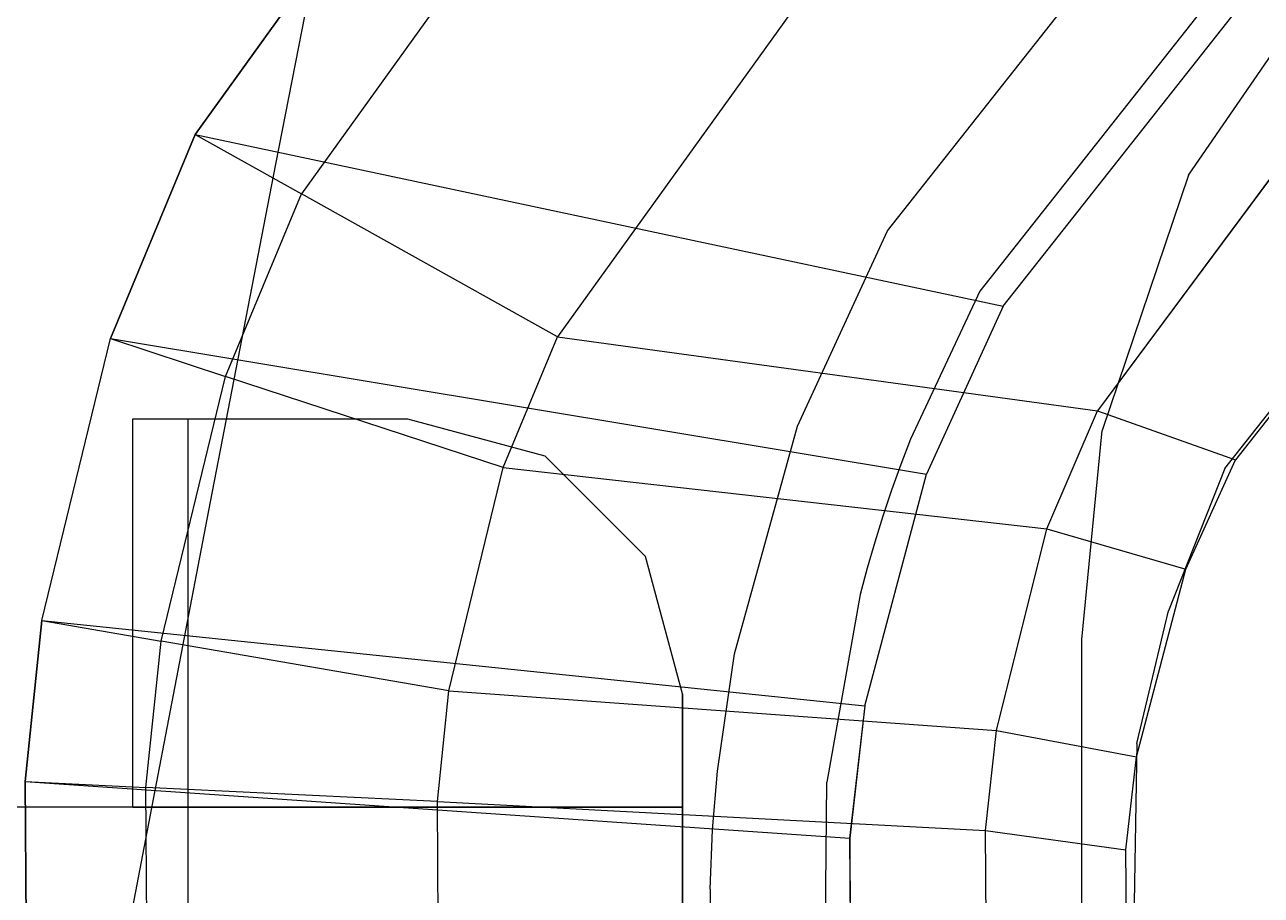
# Model space of a CAD drawing. Extents: x 11992 to 29481, y -6727 to 6811.
# Drawn here: x 19470.69 to 19515.69, y -3061.74 to -3030.07 of the extents above; entities that cross this region are included whole.
import ezdxf

# ---------------------------------------------------------------- set-up
doc = ezdxf.new("R2010")
doc.units = 0
doc.header["$MEASUREMENT"] = 0
doc.layers.get('0').update_dxf_attribs({"color": 8, "linetype": 'CONTINUOUS'})
doc.layers.add('zoylight 5回路', color=4, linetype='CONTINUOUS')

msp = doc.modelspace()

# ---------------------------------------------------------------- linework, layer by layer
for p, q in [((19476.897, -3034.062, -621.437), (19554.376, -2926.455, -621.437)), ((19554.376, -2926.455, -636.437), (19476.897, -3034.062, -636.437)), ((19476.897, -3034.062, -1059.436), (19554.376, -2926.455, -1059.436)), ((19554.376, -2926.455, -1074.436), (19476.897, -3034.062, -1074.436)), ((19476.897, -3034.062, -1497.436), (19554.376, -2926.455, -1497.436)), ((19554.376, -2926.455, -1512.436), (19476.897, -3034.062, -1512.436)), ((19476.897, -3034.062, -1935.436), (19554.376, -2926.455, -1935.436)), ((19554.376, -2926.455, -1950.436), (19476.897, -3034.062, -1950.436)), ((19557.686, -2929.377, -647.043), (19480.758, -3036.218, -647.043)), ((19557.686, -2929.377, -1085.043), (19480.758, -3036.218, -1085.043)), ((19557.686, -2929.377, -1523.042), (19480.758, -3036.218, -1523.042)), ((19557.686, -2929.377, -1961.042), (19480.758, -3036.218, -1961.042)), ((19565.677, -2936.431, -1089.436), (19490.08, -3041.423, -1089.436)), ((19565.677, -2936.431, -1527.436), (19490.08, -3041.423, -1527.436)), ((19565.677, -2936.431, -1965.436), (19490.08, -3041.423, -1965.436)), ((19565.677, -2936.431, -651.437), (19490.081, -3041.423, -651.436)), ((19502.085, -3037.572, -502.43), (19572.596, -2948.299, -502.431)), ((19502.085, -3037.572, -506.43), (19572.596, -2948.299, -506.43)), ((19502.085, -3037.572, -940.43), (19572.596, -2948.299, -940.43)), ((19502.085, -3037.572, -944.43), (19572.596, -2948.299, -944.43)), ((19502.085, -3037.572, -1378.43), (19572.596, -2948.299, -1378.43)), ((19502.085, -3037.572, -1382.43), (19572.596, -2948.299, -1382.43)), ((19580.101, -2949.33, -1089.436), (19509.726, -3044.12, -1089.436)), ((19580.101, -2949.33, -1527.436), (19509.726, -3044.12, -1527.436)), ((19580.101, -2949.33, -1965.436), (19509.726, -3044.12, -1965.436)), ((19580.101, -2949.33, -651.437), (19509.727, -3044.12, -651.437)), ((19575.412, -2951.141, -502.431), (19505.448, -3039.764, -502.431)), ((19575.412, -2951.141, -506.43), (19505.448, -3039.764, -506.43)), ((19575.412, -2951.141, -940.43), (19505.448, -3039.764, -940.43)), ((19575.412, -2951.141, -944.43), (19505.448, -3039.764, -944.43)), ((19575.412, -2951.141, -1378.43), (19505.448, -3039.764, -1378.43)), ((19575.412, -2951.141, -1382.43), (19505.448, -3039.764, -1382.43)), ((19506.289, -3040.312, -621.437), (19576.116, -2951.851, -621.437)), ((19506.289, -3040.312, -1059.436), (19576.116, -2951.851, -1059.436)), ((19506.289, -3040.312, -1497.436), (19576.116, -2951.851, -1497.436)), ((19506.289, -3040.312, -1935.436), (19576.116, -2951.851, -1935.436)), ((19506.29, -3040.312, -621.437), (19576.116, -2951.852, -621.437)), ((19506.29, -3040.312, -1059.436), (19576.116, -2951.852, -1059.436)), ((19506.29, -3040.312, -1497.436), (19576.116, -2951.852, -1497.436)), ((19506.29, -3040.312, -1935.436), (19576.116, -2951.852, -1935.436)), ((19513.036, -3035.545, -1527.942), (19567.881, -2955.786, -1527.942)), ((19513.036, -3035.545, -1934.941), (19567.881, -2955.786, -1934.941)), ((19583.789, -2957.822, -634.437), (19514.75, -3045.897, -634.437)), ((19583.789, -2957.822, -1072.436), (19514.75, -3045.897, -1072.436)), ((19583.789, -2957.822, -1510.436), (19514.75, -3045.897, -1510.436)), ((19583.789, -2957.822, -1948.436), (19514.75, -3045.897, -1948.436)), ((19514.362, -3046.214, -634.437), (19583.155, -2958.954, -634.437)), ((19514.362, -3046.214, -1072.436), (19583.155, -2958.954, -1072.436)), ((19514.362, -3046.214, -1510.436), (19583.155, -2958.954, -1510.436)), ((19514.362, -3046.214, -1948.436), (19583.155, -2958.954, -1948.436)), ((19476.897, -3034.062, -1059.436), (19473.805, -3041.49, -1059.436)), ((19473.805, -3041.49, -1074.436), (19476.897, -3034.062, -1074.436)), ((19476.897, -3034.062, -1497.436), (19473.805, -3041.49, -1497.436)), ((19473.805, -3041.49, -1512.436), (19476.897, -3034.062, -1512.436)), ((19476.897, -3034.062, -1935.436), (19473.805, -3041.49, -1935.436)), ((19473.805, -3041.49, -1950.436), (19476.897, -3034.062, -1950.436)), ((19476.897, -3034.062, -621.437), (19473.806, -3041.49, -621.437)), ((19473.806, -3041.49, -636.437), (19476.897, -3034.062, -636.437)), ((19476.897, -3034.062, -621.437), (19506.29, -3040.312, -621.437)), ((19476.897, -3034.062, -636.437), (19480.758, -3036.218, -647.043)), ((19476.897, -3034.062, -621.437), (19476.897, -3034.062, -636.437)), ((19476.897, -3034.062, -1059.436), (19506.29, -3040.312, -1059.436)), ((19476.897, -3034.062, -1074.436), (19480.758, -3036.218, -1085.043)), ((19476.897, -3034.062, -1059.436), (19476.897, -3034.062, -1074.436)), ((19476.897, -3034.062, -1497.436), (19506.29, -3040.312, -1497.436)), ((19476.897, -3034.062, -1512.436), (19480.758, -3036.218, -1523.042)), ((19476.897, -3034.062, -1497.436), (19476.897, -3034.062, -1512.436)), ((19476.897, -3034.062, -1935.436), (19506.29, -3040.312, -1935.436)), ((19476.897, -3034.062, -1950.436), (19480.758, -3036.218, -1961.042)), ((19476.897, -3034.062, -1935.436), (19476.897, -3034.062, -1950.436)), ((19513.036, -3035.545, -1527.942), (19509.894, -3044.835, -1527.942)), ((19513.036, -3035.545, -1934.941), (19509.894, -3044.835, -1934.941)), ((19513.036, -3035.545, -1527.942), (19513.036, -3035.545, -1934.941)), ((19477.993, -3042.861, -647.043), (19480.758, -3036.218, -647.043)), ((19477.993, -3042.861, -1085.043), (19480.758, -3036.218, -1085.043)), ((19477.993, -3042.861, -1523.043), (19480.758, -3036.218, -1523.042)), ((19477.993, -3042.861, -1961.042), (19480.758, -3036.218, -1961.042)), ((19490.081, -3041.423, -651.436), (19480.758, -3036.218, -647.043)), ((19490.08, -3041.423, -1089.436), (19480.758, -3036.218, -1085.043)), ((19490.08, -3041.423, -1527.436), (19480.758, -3036.218, -1523.042)), ((19490.08, -3041.423, -1965.436), (19480.758, -3036.218, -1961.042)), ((19498.815, -3044.679, -502.431), (19502.085, -3037.572, -502.43)), ((19498.815, -3044.679, -506.43), (19502.085, -3037.572, -506.43)), ((19498.815, -3044.679, -940.43), (19502.085, -3037.572, -940.43)), ((19498.815, -3044.679, -944.43), (19502.085, -3037.572, -944.43)), ((19498.815, -3044.679, -1378.43), (19502.085, -3037.572, -1378.43)), ((19498.815, -3044.679, -1382.43), (19502.085, -3037.572, -1382.43)), ((19502.085, -3037.572, -502.43), (19502.085, -3037.572, -506.43)), ((19502.085, -3037.572, -940.43), (19502.085, -3037.572, -944.43)), ((19502.085, -3037.572, -1378.43), (19502.085, -3037.572, -1382.43)), ((19505.448, -3039.764, -502.431), (19502.92, -3045.144, -502.431)), ((19505.448, -3039.764, -506.43), (19502.92, -3045.144, -506.43)), ((19505.448, -3039.764, -940.43), (19502.92, -3045.144, -940.43)), ((19505.448, -3039.764, -944.43), (19502.92, -3045.144, -944.43)), ((19505.448, -3039.764, -1378.43), (19502.92, -3045.144, -1378.43)), ((19505.448, -3039.764, -1382.43), (19502.92, -3045.144, -1382.43)), ((19505.448, -3039.764, -502.431), (19505.448, -3039.764, -506.43)), ((19505.448, -3039.764, -940.43), (19505.448, -3039.764, -944.43)), ((19505.448, -3039.764, -1378.43), (19505.448, -3039.764, -1382.43)), ((19506.289, -3040.312, -621.437), (19503.503, -3046.418, -621.437)), ((19506.29, -3040.312, -621.437), (19503.503, -3046.418, -621.437)), ((19506.289, -3040.312, -1059.436), (19503.503, -3046.418, -1059.436)), ((19506.29, -3040.312, -1059.436), (19503.503, -3046.418, -1059.436)), ((19506.289, -3040.312, -1497.436), (19503.503, -3046.418, -1497.436)), ((19506.29, -3040.312, -1497.436), (19503.503, -3046.418, -1497.436)), ((19506.289, -3040.312, -1935.436), (19503.503, -3046.418, -1935.436)), ((19506.29, -3040.312, -1935.436), (19503.503, -3046.418, -1935.436)), ((19471.313, -3051.74, -621.437), (19473.806, -3041.49, -621.437)), ((19471.313, -3051.74, -636.437), (19473.806, -3041.49, -636.437)), ((19471.313, -3051.74, -1059.436), (19473.805, -3041.49, -1059.436)), ((19471.313, -3051.74, -1074.436), (19473.805, -3041.49, -1074.436)), ((19471.313, -3051.74, -1497.436), (19473.805, -3041.49, -1497.436)), ((19471.313, -3051.74, -1512.436), (19473.805, -3041.49, -1512.436)), ((19471.313, -3051.74, -1935.436), (19473.805, -3041.49, -1935.436)), ((19471.313, -3051.74, -1950.436), (19473.805, -3041.49, -1950.436)), ((19473.805, -3041.49, -1059.436), (19503.503, -3046.418, -1059.436)), ((19473.805, -3041.49, -1074.436), (19477.993, -3042.861, -1085.043)), ((19473.805, -3041.49, -1059.436), (19473.805, -3041.49, -1074.436)), ((19473.805, -3041.49, -1497.436), (19503.503, -3046.418, -1497.436)), ((19473.805, -3041.49, -1512.436), (19477.993, -3042.861, -1523.043)), ((19473.805, -3041.49, -1497.436), (19473.805, -3041.49, -1512.436)), ((19473.805, -3041.49, -1935.436), (19503.503, -3046.418, -1935.436)), ((19473.805, -3041.49, -1950.436), (19477.993, -3042.861, -1961.042)), ((19473.805, -3041.49, -1935.436), (19473.805, -3041.49, -1950.436)), ((19473.806, -3041.49, -621.437), (19503.503, -3046.418, -621.437)), ((19473.806, -3041.49, -636.437), (19477.993, -3042.861, -647.043)), ((19473.806, -3041.49, -621.437), (19473.806, -3041.49, -636.437)), ((19488.104, -3046.172, -651.437), (19490.081, -3041.423, -651.436)), ((19488.104, -3046.172, -1089.436), (19490.08, -3041.423, -1089.436)), ((19488.104, -3046.172, -1527.436), (19490.08, -3041.423, -1527.436)), ((19488.104, -3046.172, -1965.436), (19490.08, -3041.423, -1965.436)), ((19490.08, -3041.423, -1089.436), (19509.726, -3044.12, -1089.436)), ((19490.08, -3041.423, -1527.436), (19509.726, -3044.12, -1527.436)), ((19490.08, -3041.423, -1965.436), (19509.726, -3044.12, -1965.436)), ((19490.081, -3041.423, -651.436), (19509.727, -3044.12, -651.437)), ((19475.652, -3052.49, -647.043), (19477.993, -3042.861, -647.043)), ((19475.652, -3052.49, -1085.043), (19477.993, -3042.861, -1085.043)), ((19475.652, -3052.49, -1523.043), (19477.993, -3042.861, -1523.043)), ((19475.652, -3052.49, -1961.042), (19477.993, -3042.861, -1961.042)), ((19488.104, -3046.172, -651.437), (19477.993, -3042.861, -647.043)), ((19488.104, -3046.172, -1089.436), (19477.993, -3042.861, -1085.043)), ((19488.104, -3046.172, -1527.436), (19477.993, -3042.861, -1523.043)), ((19488.104, -3046.172, -1965.436), (19477.993, -3042.861, -1961.042)), ((19474.621, -3044.411, -621.434), (19474.621, -3044.411, -651.434)), ((19474.621, -3058.537, -621.434), (19474.621, -3044.411, -621.434)), ((19474.621, -3058.537, -651.434), (19474.621, -3044.411, -651.434)), ((19474.621, -3044.411, -651.434), (19484.622, -3044.411, -651.434)), ((19474.621, -3044.411, -621.434), (19484.622, -3044.411, -621.434)), ((19474.621, -3044.411, -1059.434), (19474.621, -3044.411, -1089.434)), ((19474.621, -3058.537, -1059.434), (19474.621, -3044.411, -1059.434)), ((19474.621, -3058.537, -1089.434), (19474.621, -3044.411, -1089.434)), ((19474.621, -3044.411, -1089.434), (19484.621, -3044.411, -1089.434)), ((19474.621, -3044.411, -1059.434), (19484.621, -3044.411, -1059.434)), ((19474.621, -3044.411, -1497.434), (19474.621, -3044.411, -1527.434)), ((19474.621, -3058.537, -1497.434), (19474.621, -3044.411, -1497.434)), ((19474.621, -3058.537, -1527.434), (19474.621, -3044.411, -1527.434)), ((19474.621, -3044.411, -1527.434), (19484.621, -3044.411, -1527.434)), ((19474.621, -3044.411, -1497.434), (19484.621, -3044.411, -1497.434)), ((19474.621, -3044.411, -1935.433), (19474.621, -3044.411, -1965.433)), ((19474.621, -3058.537, -1935.433), (19474.621, -3044.411, -1935.433)), ((19474.621, -3058.537, -1965.433), (19474.621, -3044.411, -1965.433)), ((19474.621, -3044.411, -1965.433), (19484.621, -3044.411, -1965.433)), ((19474.621, -3044.411, -1935.433), (19484.621, -3044.411, -1935.433)), ((19476.621, -3044.411, -623.434), (19476.621, -3044.411, -649.434)), ((19476.621, -3044.411, -649.434), (19476.621, -3094.411, -649.434)), ((19476.621, -3044.411, -623.434), (19476.621, -3094.411, -623.434)), ((19476.621, -3044.411, -623.434), (19484.622, -3044.411, -623.434)), ((19476.621, -3044.411, -649.434), (19484.622, -3044.411, -649.434)), ((19476.621, -3044.411, -1061.434), (19476.621, -3044.411, -1087.434)), ((19476.621, -3044.411, -1087.434), (19476.621, -3094.411, -1087.434)), ((19476.621, -3044.411, -1061.434), (19476.621, -3094.411, -1061.434)), ((19476.621, -3044.411, -1061.434), (19484.621, -3044.411, -1061.434)), ((19476.621, -3044.411, -1087.434), (19484.621, -3044.411, -1087.434)), ((19476.621, -3044.411, -1499.434), (19476.621, -3044.411, -1525.434)), ((19476.621, -3044.411, -1525.434), (19476.621, -3094.411, -1525.434)), ((19476.621, -3044.411, -1499.434), (19476.621, -3094.411, -1499.434)), ((19476.621, -3044.411, -1499.434), (19484.621, -3044.411, -1499.434)), ((19476.621, -3044.411, -1525.434), (19484.621, -3044.411, -1525.434)), ((19476.621, -3044.411, -1937.433), (19476.621, -3044.411, -1963.433)), ((19476.621, -3044.411, -1963.433), (19476.621, -3094.411, -1963.433)), ((19476.621, -3044.411, -1937.433), (19476.621, -3094.411, -1937.433)), ((19476.621, -3044.411, -1937.433), (19484.621, -3044.411, -1937.433)), ((19476.621, -3044.411, -1963.433), (19484.621, -3044.411, -1963.433)), ((19484.621, -3044.411, -1059.434), (19489.621, -3045.751, -1059.434)), ((19484.621, -3044.411, -1089.434), (19489.621, -3045.751, -1089.434)), ((19484.621, -3044.411, -1061.434), (19489.621, -3045.751, -1061.434)), ((19484.621, -3044.411, -1061.434), (19484.621, -3044.411, -1059.434)), ((19484.621, -3044.411, -1087.434), (19489.621, -3045.751, -1087.434)), ((19484.621, -3044.411, -1087.434), (19484.621, -3044.411, -1089.434)), ((19484.621, -3044.411, -1497.434), (19489.621, -3045.751, -1497.434)), ((19484.621, -3044.411, -1527.434), (19489.621, -3045.751, -1527.434)), ((19484.621, -3044.411, -1499.434), (19489.621, -3045.751, -1499.434)), ((19484.621, -3044.411, -1499.434), (19484.621, -3044.411, -1497.434)), ((19484.621, -3044.411, -1525.434), (19489.621, -3045.751, -1525.434)), ((19484.621, -3044.411, -1525.434), (19484.621, -3044.411, -1527.434)), ((19484.621, -3044.411, -1935.433), (19489.621, -3045.751, -1935.433)), ((19484.621, -3044.411, -1965.433), (19489.621, -3045.751, -1965.433)), ((19484.621, -3044.411, -1937.433), (19489.621, -3045.751, -1937.433)), ((19484.621, -3044.411, -1937.433), (19484.621, -3044.411, -1935.433)), ((19484.621, -3044.411, -1963.433), (19489.621, -3045.751, -1963.433)), ((19484.621, -3044.411, -1963.433), (19484.621, -3044.411, -1965.433)), ((19484.622, -3044.411, -621.434), (19489.621, -3045.751, -621.434)), ((19484.622, -3044.411, -651.434), (19489.621, -3045.751, -651.434)), ((19484.622, -3044.411, -623.434), (19489.621, -3045.751, -623.434)), ((19484.622, -3044.411, -623.434), (19484.622, -3044.411, -621.434)), ((19484.622, -3044.411, -649.434), (19489.621, -3045.751, -649.434)), ((19484.622, -3044.411, -649.434), (19484.622, -3044.411, -651.434)), ((19507.886, -3048.408, -651.437), (19509.727, -3044.12, -651.437)), ((19507.886, -3048.408, -1089.436), (19509.726, -3044.12, -1089.436)), ((19507.886, -3048.408, -1527.436), (19509.726, -3044.12, -1527.436)), ((19507.886, -3048.408, -1965.436), (19509.726, -3044.12, -1965.436)), ((19509.726, -3044.12, -1089.436), (19514.75, -3045.897, -1072.436)), ((19509.726, -3044.12, -1527.436), (19514.75, -3045.897, -1510.436)), ((19509.726, -3044.12, -1965.436), (19514.75, -3045.897, -1948.436)), ((19509.727, -3044.12, -651.437), (19514.75, -3045.897, -634.437)), ((19496.514, -3052.96, -502.431), (19498.815, -3044.679, -502.431)), ((19496.514, -3052.96, -506.43), (19498.815, -3044.679, -506.43)), ((19496.514, -3052.96, -940.43), (19498.815, -3044.679, -940.43)), ((19496.514, -3052.96, -944.43), (19498.815, -3044.679, -944.43)), ((19496.514, -3052.96, -1378.43), (19498.815, -3044.679, -1378.43)), ((19496.514, -3052.96, -1382.43), (19498.815, -3044.679, -1382.43)), ((19498.815, -3044.679, -502.431), (19498.815, -3044.679, -506.43)), ((19498.815, -3044.679, -940.43), (19498.815, -3044.679, -944.43)), ((19498.815, -3044.679, -1378.43), (19498.815, -3044.679, -1382.43)), ((19509.153, -3052.435, -1527.942), (19509.894, -3044.835, -1527.942)), ((19509.153, -3052.435, -1934.941), (19509.894, -3044.835, -1934.941)), ((19509.894, -3044.835, -1527.942), (19509.894, -3044.835, -1934.941)), ((19502.92, -3045.144, -502.431), (19502.565, -3046.07, -502.431)), ((19502.92, -3045.144, -506.43), (19502.565, -3046.07, -506.43)), ((19502.92, -3045.144, -940.43), (19502.565, -3046.07, -940.43)), ((19502.92, -3045.144, -944.43), (19502.565, -3046.07, -944.43)), ((19502.92, -3045.144, -1378.43), (19502.565, -3046.07, -1378.43)), ((19502.92, -3045.144, -1382.43), (19502.565, -3046.07, -1382.43)), ((19502.92, -3045.144, -502.431), (19502.92, -3045.144, -506.43)), ((19502.92, -3045.144, -940.43), (19502.92, -3045.144, -944.43)), ((19502.92, -3045.144, -1378.43), (19502.92, -3045.144, -1382.43)), ((19493.282, -3049.412, -621.434), (19489.621, -3045.751, -621.434)), ((19489.621, -3045.751, -651.434), (19493.282, -3049.412, -651.434)), ((19489.621, -3045.751, -623.434), (19489.621, -3045.751, -621.434)), ((19489.621, -3045.751, -623.434), (19493.282, -3049.412, -623.434)), ((19493.282, -3049.412, -649.434), (19489.621, -3045.751, -649.434)), ((19489.621, -3045.751, -649.434), (19489.621, -3045.751, -651.434)), ((19493.282, -3049.412, -1059.434), (19489.621, -3045.751, -1059.434)), ((19489.621, -3045.751, -1089.434), (19493.282, -3049.412, -1089.434)), ((19489.621, -3045.751, -1061.434), (19489.621, -3045.751, -1059.434)), ((19489.621, -3045.751, -1061.434), (19493.282, -3049.412, -1061.434)), ((19493.282, -3049.412, -1087.434), (19489.621, -3045.751, -1087.434)), ((19489.621, -3045.751, -1087.434), (19489.621, -3045.751, -1089.434)), ((19493.282, -3049.412, -1497.434), (19489.621, -3045.751, -1497.434)), ((19489.621, -3045.751, -1527.434), (19493.282, -3049.412, -1527.434)), ((19489.621, -3045.751, -1499.434), (19489.621, -3045.751, -1497.434)), ((19489.621, -3045.751, -1499.434), (19493.282, -3049.412, -1499.434)), ((19493.282, -3049.412, -1525.434), (19489.621, -3045.751, -1525.434)), ((19489.621, -3045.751, -1525.434), (19489.621, -3045.751, -1527.434)), ((19493.282, -3049.412, -1935.433), (19489.621, -3045.751, -1935.433)), ((19489.621, -3045.751, -1965.433), (19493.282, -3049.412, -1965.433)), ((19489.621, -3045.751, -1937.433), (19489.621, -3045.751, -1935.433)), ((19489.621, -3045.751, -1937.433), (19493.282, -3049.412, -1937.433)), ((19493.282, -3049.412, -1963.433), (19489.621, -3045.751, -1963.433)), ((19489.621, -3045.751, -1963.433), (19489.621, -3045.751, -1965.433)), ((19486.128, -3054.298, -651.437), (19488.104, -3046.172, -651.437)), ((19486.128, -3054.298, -1089.436), (19488.104, -3046.172, -1089.436)), ((19486.128, -3054.298, -1527.436), (19488.104, -3046.172, -1527.436)), ((19486.128, -3054.298, -1965.436), (19488.104, -3046.172, -1965.436)), ((19488.104, -3046.172, -651.437), (19507.886, -3048.408, -651.437)), ((19488.104, -3046.172, -1089.436), (19507.886, -3048.408, -1089.436)), ((19488.104, -3046.172, -1527.436), (19507.886, -3048.408, -1527.436)), ((19488.104, -3046.172, -1965.436), (19507.886, -3048.408, -1965.436)), ((19502.565, -3046.07, -502.431), (19502.23, -3047.003, -502.431)), ((19502.565, -3046.07, -506.43), (19502.23, -3047.003, -506.43)), ((19502.565, -3046.07, -940.43), (19502.23, -3047.003, -940.43)), ((19502.565, -3046.07, -944.43), (19502.23, -3047.003, -944.43)), ((19502.565, -3046.07, -1378.43), (19502.23, -3047.003, -1378.43)), ((19502.565, -3046.07, -1382.43), (19502.23, -3047.003, -1382.43)), ((19514.362, -3046.214, -634.437), (19512.31, -3051.393, -634.437)), ((19514.362, -3046.214, -1072.436), (19512.31, -3051.393, -1072.436)), ((19514.362, -3046.214, -1510.436), (19512.31, -3051.393, -1510.436)), ((19514.362, -3046.214, -1948.436), (19512.31, -3051.393, -1948.436)), ((19512.945, -3049.88, -634.437), (19514.75, -3045.897, -634.437)), ((19512.945, -3049.88, -1072.436), (19514.75, -3045.897, -1072.436)), ((19512.945, -3049.88, -1510.436), (19514.75, -3045.897, -1510.436)), ((19512.945, -3049.88, -1948.436), (19514.75, -3045.897, -1948.436)), ((19501.256, -3054.845, -621.437), (19503.503, -3046.418, -621.437)), ((19501.256, -3054.845, -1059.436), (19503.503, -3046.418, -1059.436)), ((19501.256, -3054.845, -1497.436), (19503.503, -3046.418, -1497.436)), ((19501.256, -3054.845, -1935.436), (19503.503, -3046.418, -1935.436)), ((19501.257, -3054.845, -621.437), (19503.503, -3046.418, -621.437)), ((19501.257, -3054.845, -1059.436), (19503.503, -3046.418, -1059.436)), ((19501.257, -3054.845, -1497.436), (19503.503, -3046.418, -1497.436)), ((19501.257, -3054.845, -1935.436), (19503.503, -3046.418, -1935.436)), ((19502.23, -3047.003, -502.431), (19501.915, -3047.943, -502.431)), ((19502.23, -3047.003, -506.43), (19501.915, -3047.943, -506.43)), ((19502.23, -3047.003, -940.43), (19501.915, -3047.943, -940.43)), ((19502.23, -3047.003, -944.43), (19501.915, -3047.943, -944.43)), ((19502.23, -3047.003, -1378.43), (19501.915, -3047.943, -1378.43)), ((19502.23, -3047.003, -1382.43), (19501.915, -3047.943, -1382.43)), ((19501.915, -3047.943, -502.431), (19501.62, -3048.89, -502.431)), ((19501.915, -3047.943, -506.43), (19501.62, -3048.89, -506.43)), ((19501.915, -3047.943, -940.43), (19501.62, -3048.89, -940.43)), ((19501.915, -3047.943, -944.43), (19501.62, -3048.89, -944.43)), ((19501.915, -3047.943, -1378.43), (19501.62, -3048.89, -1378.43)), ((19501.915, -3047.943, -1382.43), (19501.62, -3048.89, -1382.43)), ((19506.047, -3055.745, -651.437), (19507.886, -3048.408, -651.437)), ((19506.047, -3055.745, -1089.436), (19507.886, -3048.408, -1089.436)), ((19506.047, -3055.745, -1527.436), (19507.886, -3048.408, -1527.436)), ((19506.047, -3055.745, -1965.436), (19507.886, -3048.408, -1965.436)), ((19507.886, -3048.408, -651.437), (19512.945, -3049.88, -634.437)), ((19507.886, -3048.408, -1089.436), (19512.945, -3049.88, -1072.436)), ((19507.886, -3048.408, -1527.436), (19512.945, -3049.88, -1510.436)), ((19507.886, -3048.408, -1965.436), (19512.945, -3049.88, -1948.436)), ((19501.62, -3048.89, -502.431), (19501.344, -3049.842, -502.431)), ((19501.62, -3048.89, -506.43), (19501.344, -3049.842, -506.43)), ((19501.62, -3048.89, -940.43), (19501.344, -3049.842, -940.43)), ((19501.62, -3048.89, -944.43), (19501.344, -3049.842, -944.43)), ((19501.62, -3048.89, -1378.43), (19501.344, -3049.842, -1378.43)), ((19501.62, -3048.89, -1382.43), (19501.344, -3049.842, -1382.43)), ((19494.621, -3054.411, -621.434), (19493.282, -3049.412, -621.434)), ((19494.621, -3054.411, -621.434), (19493.282, -3049.412, -621.434)), ((19494.621, -3054.411, -651.434), (19493.282, -3049.412, -651.434)), ((19494.621, -3054.411, -651.434), (19493.282, -3049.412, -651.434)), ((19493.282, -3049.412, -623.434), (19493.282, -3049.412, -621.434)), ((19494.621, -3054.411, -623.434), (19493.282, -3049.412, -623.434)), ((19494.621, -3054.411, -649.434), (19493.282, -3049.412, -649.434)), ((19493.282, -3049.412, -649.434), (19493.282, -3049.412, -651.434)), ((19494.621, -3054.411, -1059.434), (19493.282, -3049.412, -1059.434)), ((19494.621, -3054.411, -1059.434), (19493.282, -3049.412, -1059.434)), ((19494.621, -3054.411, -1089.434), (19493.282, -3049.412, -1089.434)), ((19494.621, -3054.411, -1089.434), (19493.282, -3049.412, -1089.434)), ((19493.282, -3049.412, -1061.434), (19493.282, -3049.412, -1059.434)), ((19494.621, -3054.411, -1061.434), (19493.282, -3049.412, -1061.434)), ((19494.621, -3054.411, -1087.434), (19493.282, -3049.412, -1087.434)), ((19493.282, -3049.412, -1087.434), (19493.282, -3049.412, -1089.434)), ((19494.621, -3054.411, -1497.434), (19493.282, -3049.412, -1497.434)), ((19494.621, -3054.411, -1497.434), (19493.282, -3049.412, -1497.434)), ((19494.621, -3054.411, -1527.434), (19493.282, -3049.412, -1527.434)), ((19494.621, -3054.411, -1527.434), (19493.282, -3049.412, -1527.434)), ((19493.282, -3049.412, -1499.434), (19493.282, -3049.412, -1497.434)), ((19494.621, -3054.411, -1499.434), (19493.282, -3049.412, -1499.434)), ((19494.621, -3054.411, -1525.434), (19493.282, -3049.412, -1525.434)), ((19493.282, -3049.412, -1525.434), (19493.282, -3049.412, -1527.434)), ((19494.621, -3054.411, -1935.433), (19493.282, -3049.412, -1935.433)), ((19494.621, -3054.411, -1935.433), (19493.282, -3049.412, -1935.433)), ((19494.621, -3054.411, -1965.433), (19493.282, -3049.412, -1965.433)), ((19494.621, -3054.411, -1965.433), (19493.282, -3049.412, -1965.433)), ((19493.282, -3049.412, -1937.433), (19493.282, -3049.412, -1935.433)), ((19494.621, -3054.411, -1937.433), (19493.282, -3049.412, -1937.433)), ((19494.621, -3054.411, -1963.433), (19493.282, -3049.412, -1963.433)), ((19493.282, -3049.412, -1963.433), (19493.282, -3049.412, -1965.433)), ((19501.344, -3049.842, -502.431), (19501.089, -3050.8, -502.431)), ((19501.344, -3049.842, -506.43), (19501.089, -3050.8, -506.43)), ((19501.344, -3049.842, -940.43), (19501.089, -3050.8, -940.43)), ((19501.344, -3049.842, -944.43), (19501.089, -3050.8, -944.43)), ((19501.344, -3049.842, -1378.43), (19501.089, -3050.8, -1378.43)), ((19501.344, -3049.842, -1382.43), (19501.089, -3050.8, -1382.43)), ((19511.14, -3056.697, -634.437), (19512.945, -3049.88, -634.437)), ((19511.14, -3056.697, -1072.436), (19512.945, -3049.88, -1072.436)), ((19511.14, -3056.697, -1510.436), (19512.945, -3049.88, -1510.436)), ((19511.14, -3056.697, -1948.436), (19512.945, -3049.88, -1948.436)), ((19501.089, -3050.8, -502.431), (19499.872, -3057.627, -502.431)), ((19501.089, -3050.8, -506.43), (19499.872, -3057.627, -506.43)), ((19501.089, -3050.8, -940.43), (19499.872, -3057.627, -940.43)), ((19501.089, -3050.8, -944.43), (19499.872, -3057.627, -944.43)), ((19501.089, -3050.8, -1378.43), (19499.872, -3057.627, -1378.43)), ((19501.089, -3050.8, -1382.43), (19499.872, -3057.627, -1382.43)), ((19501.089, -3050.8, -502.431), (19501.089, -3050.8, -506.43)), ((19501.089, -3050.8, -940.43), (19501.089, -3050.8, -944.43)), ((19501.089, -3050.8, -1378.43), (19501.089, -3050.8, -1382.43)), ((19511.152, -3056.218, -634.437), (19512.31, -3051.393, -634.437)), ((19511.152, -3056.218, -1072.436), (19512.31, -3051.393, -1072.436)), ((19511.152, -3056.218, -1510.436), (19512.31, -3051.393, -1510.436)), ((19511.152, -3056.218, -1948.436), (19512.31, -3051.393, -1948.436)), ((19471.313, -3051.74, -1059.436), (19470.704, -3057.602, -1059.436)), ((19470.704, -3057.602, -1074.436), (19471.313, -3051.74, -1074.436)), ((19471.313, -3051.74, -1497.436), (19470.704, -3057.602, -1497.436)), ((19470.704, -3057.602, -1512.436), (19471.313, -3051.74, -1512.436)), ((19471.313, -3051.74, -1935.436), (19470.704, -3057.602, -1935.436)), ((19470.704, -3057.602, -1950.436), (19471.313, -3051.74, -1950.436)), ((19471.313, -3051.74, -621.437), (19470.705, -3057.602, -621.437)), ((19470.705, -3057.602, -636.437), (19471.313, -3051.74, -636.437)), ((19471.313, -3051.74, -621.437), (19501.257, -3054.845, -621.437)), ((19471.313, -3051.74, -636.437), (19475.652, -3052.49, -647.043)), ((19471.313, -3051.74, -621.437), (19471.313, -3051.74, -636.437)), ((19471.313, -3051.74, -1059.436), (19501.257, -3054.845, -1059.436)), ((19471.313, -3051.74, -1074.436), (19475.652, -3052.49, -1085.043)), ((19471.313, -3051.74, -1059.436), (19471.313, -3051.74, -1074.436)), ((19471.313, -3051.74, -1497.436), (19501.257, -3054.845, -1497.436)), ((19471.313, -3051.74, -1512.436), (19475.652, -3052.49, -1523.043)), ((19471.313, -3051.74, -1497.436), (19471.313, -3051.74, -1512.436)), ((19471.313, -3051.74, -1935.436), (19501.257, -3054.845, -1935.436)), ((19471.313, -3051.74, -1950.436), (19475.652, -3052.49, -1961.042)), ((19471.313, -3051.74, -1935.436), (19471.313, -3051.74, -1950.436)), ((19475.099, -3057.815, -647.043), (19475.652, -3052.49, -647.043)), ((19475.099, -3057.815, -1085.043), (19475.652, -3052.49, -1085.043)), ((19475.099, -3057.815, -1523.043), (19475.652, -3052.49, -1523.043)), ((19475.099, -3057.815, -1961.042), (19475.652, -3052.49, -1961.042)), ((19486.128, -3054.298, -651.437), (19475.652, -3052.49, -647.043)), ((19486.128, -3054.298, -1089.436), (19475.652, -3052.49, -1085.043)), ((19486.128, -3054.298, -1527.436), (19475.652, -3052.49, -1523.043)), ((19486.128, -3054.298, -1965.436), (19475.652, -3052.49, -1961.042)), ((19509.153, -3052.435, -1934.941), (19509.153, -3052.435, -1527.942)), ((19509.153, -3086.107, -1527.942), (19509.153, -3052.435, -1527.942)), ((19509.153, -3086.107, -1934.941), (19509.153, -3052.435, -1934.941)), ((19495.893, -3057.216, -502.431), (19496.514, -3052.96, -502.431)), ((19495.893, -3057.216, -506.43), (19496.514, -3052.96, -506.43)), ((19495.893, -3057.216, -940.43), (19496.514, -3052.96, -940.43)), ((19495.893, -3057.216, -944.43), (19496.514, -3052.96, -944.43)), ((19495.893, -3057.216, -1378.43), (19496.514, -3052.96, -1378.43)), ((19495.893, -3057.216, -1382.43), (19496.514, -3052.96, -1382.43)), ((19496.514, -3052.96, -502.431), (19496.514, -3052.96, -506.43)), ((19496.514, -3052.96, -940.43), (19496.514, -3052.96, -944.43)), ((19496.514, -3052.96, -1378.43), (19496.514, -3052.96, -1382.43)), ((19485.709, -3058.328, -1527.436), (19486.128, -3054.298, -1527.436)), ((19485.709, -3058.328, -1965.436), (19486.128, -3054.298, -1965.436)), ((19485.71, -3058.328, -651.437), (19486.128, -3054.298, -651.437)), ((19485.71, -3058.328, -1089.436), (19486.128, -3054.298, -1089.436)), ((19486.128, -3054.298, -651.437), (19506.047, -3055.745, -651.437)), ((19486.128, -3054.298, -1089.436), (19506.047, -3055.745, -1089.436)), ((19486.128, -3054.298, -1527.436), (19506.047, -3055.745, -1527.436)), ((19486.128, -3054.298, -1965.436), (19506.047, -3055.745, -1965.436)), ((19494.621, -3054.411, -623.434), (19494.621, -3054.411, -621.434)), ((19494.621, -3054.411, -649.434), (19494.621, -3054.411, -651.434)), ((19494.621, -3054.411, -623.434), (19494.621, -3084.412, -623.434)), ((19494.621, -3084.412, -621.434), (19494.621, -3054.411, -621.434)), ((19494.621, -3054.411, -649.434), (19494.621, -3084.412, -649.434)), ((19494.621, -3084.412, -651.434), (19494.621, -3054.411, -651.434)), ((19494.621, -3058.537, -621.434), (19494.621, -3054.411, -621.434)), ((19494.621, -3058.537, -651.434), (19494.621, -3054.411, -651.434)), ((19494.621, -3054.411, -1061.434), (19494.621, -3054.411, -1059.434)), ((19494.621, -3054.411, -1087.434), (19494.621, -3054.411, -1089.434)), ((19494.621, -3054.411, -1061.434), (19494.621, -3084.412, -1061.434)), ((19494.621, -3084.412, -1059.434), (19494.621, -3054.411, -1059.434)), ((19494.621, -3054.411, -1087.434), (19494.621, -3084.412, -1087.434)), ((19494.621, -3084.412, -1089.434), (19494.621, -3054.411, -1089.434)), ((19494.621, -3058.537, -1059.434), (19494.621, -3054.411, -1059.434)), ((19494.621, -3058.537, -1089.434), (19494.621, -3054.411, -1089.434)), ((19494.621, -3054.411, -1499.434), (19494.621, -3054.411, -1497.434)), ((19494.621, -3054.411, -1525.434), (19494.621, -3054.411, -1527.434)), ((19494.621, -3054.411, -1499.434), (19494.621, -3084.412, -1499.434)), ((19494.621, -3084.412, -1497.434), (19494.621, -3054.411, -1497.434)), ((19494.621, -3054.411, -1525.434), (19494.621, -3084.412, -1525.434)), ((19494.621, -3084.412, -1527.434), (19494.621, -3054.411, -1527.434)), ((19494.621, -3058.537, -1497.434), (19494.621, -3054.411, -1497.434)), ((19494.621, -3058.537, -1527.434), (19494.621, -3054.411, -1527.434)), ((19494.621, -3054.411, -1937.433), (19494.621, -3054.411, -1935.433)), ((19494.621, -3054.411, -1963.433), (19494.621, -3054.411, -1965.433)), ((19494.621, -3054.411, -1937.433), (19494.621, -3084.412, -1937.433)), ((19494.621, -3084.412, -1935.433), (19494.621, -3054.411, -1935.433)), ((19494.621, -3054.411, -1963.433), (19494.621, -3084.412, -1963.433)), ((19494.621, -3084.412, -1965.433), (19494.621, -3054.411, -1965.433)), ((19494.621, -3058.537, -1935.433), (19494.621, -3054.411, -1935.433)), ((19494.621, -3058.537, -1965.433), (19494.621, -3054.411, -1965.433)), ((19501.256, -3054.845, -621.437), (19500.708, -3059.664, -621.437)), ((19501.256, -3054.845, -1059.436), (19500.708, -3059.664, -1059.436)), ((19501.256, -3054.845, -1497.436), (19500.708, -3059.664, -1497.436)), ((19501.256, -3054.845, -1935.436), (19500.708, -3059.664, -1935.436)), ((19501.257, -3054.845, -621.437), (19500.709, -3059.664, -621.437)), ((19501.257, -3054.845, -1059.436), (19500.709, -3059.664, -1059.436)), ((19501.257, -3054.845, -1497.436), (19500.709, -3059.664, -1497.436)), ((19501.257, -3054.845, -1935.436), (19500.709, -3059.664, -1935.436)), ((19505.657, -3059.383, -651.437), (19506.047, -3055.745, -651.437)), ((19505.657, -3059.383, -1089.436), (19506.047, -3055.745, -1089.436)), ((19505.657, -3059.383, -1527.436), (19506.047, -3055.745, -1527.436)), ((19505.657, -3059.383, -1965.436), (19506.047, -3055.745, -1965.436)), ((19506.047, -3055.745, -651.437), (19511.14, -3056.697, -634.437)), ((19506.047, -3055.745, -1089.436), (19511.14, -3056.697, -1072.436)), ((19506.047, -3055.745, -1527.436), (19511.14, -3056.697, -1510.436)), ((19506.047, -3055.745, -1965.436), (19511.14, -3056.697, -1948.436)), ((19511.152, -3056.218, -634.437), (19510.782, -3079.792, -634.437)), ((19511.152, -3056.218, -1072.436), (19510.782, -3079.792, -1072.436)), ((19511.152, -3056.218, -1510.436), (19510.782, -3079.792, -1510.436)), ((19511.152, -3056.218, -1948.436), (19510.782, -3079.792, -1948.436)), ((19510.758, -3060.078, -634.437), (19511.14, -3056.697, -634.437)), ((19510.758, -3060.078, -1072.436), (19511.14, -3056.697, -1072.436)), ((19510.758, -3060.078, -1510.436), (19511.14, -3056.697, -1510.436)), ((19510.758, -3060.078, -1948.436), (19511.14, -3056.697, -1948.436)), ((19495.717, -3059.36, -502.431), (19495.893, -3057.216, -502.431)), ((19495.717, -3059.36, -506.43), (19495.893, -3057.216, -506.43)), ((19495.717, -3059.36, -940.43), (19495.893, -3057.216, -940.43)), ((19495.717, -3059.36, -944.43), (19495.893, -3057.216, -944.43)), ((19495.717, -3059.36, -1378.43), (19495.893, -3057.216, -1378.43)), ((19495.717, -3059.36, -1382.43), (19495.893, -3057.216, -1382.43)), ((19495.893, -3057.216, -502.431), (19495.893, -3057.216, -506.43)), ((19495.893, -3057.216, -940.43), (19495.893, -3057.216, -944.43)), ((19495.893, -3057.216, -1378.43), (19495.893, -3057.216, -1382.43)), ((19470.704, -3057.602, -1059.436), (19470.88, -3083.671, -1059.436)), ((19470.704, -3057.602, -1059.436), (19500.709, -3059.664, -1059.436)), ((19470.704, -3057.602, -1074.436), (19475.099, -3057.815, -1085.043)), ((19470.88, -3083.671, -1074.436), (19470.704, -3057.602, -1074.436)), ((19470.704, -3057.602, -1059.436), (19470.704, -3057.602, -1074.436)), ((19470.704, -3057.602, -1497.436), (19470.88, -3083.671, -1497.436)), ((19470.704, -3057.602, -1497.436), (19500.709, -3059.664, -1497.436)), ((19470.704, -3057.602, -1512.436), (19475.099, -3057.815, -1523.043)), ((19470.88, -3083.671, -1512.436), (19470.704, -3057.602, -1512.436)), ((19470.704, -3057.602, -1497.436), (19470.704, -3057.602, -1512.436)), ((19470.704, -3057.602, -1935.436), (19470.88, -3083.671, -1935.436)), ((19470.704, -3057.602, -1935.436), (19500.709, -3059.664, -1935.436)), ((19470.704, -3057.602, -1950.436), (19475.099, -3057.815, -1961.042)), ((19470.88, -3083.671, -1950.436), (19470.704, -3057.602, -1950.436)), ((19470.704, -3057.602, -1935.436), (19470.704, -3057.602, -1950.436)), ((19470.705, -3057.602, -621.437), (19470.88, -3083.671, -621.437)), ((19470.705, -3057.602, -621.437), (19500.709, -3059.664, -621.437)), ((19470.705, -3057.602, -636.437), (19475.099, -3057.815, -647.043)), ((19470.88, -3083.671, -636.437), (19470.705, -3057.602, -636.437)), ((19470.705, -3057.602, -621.437), (19470.705, -3057.602, -636.437)), ((19485.71, -3058.328, -651.437), (19475.099, -3057.815, -647.043)), ((19475.271, -3083.237, -647.043), (19475.099, -3057.815, -647.043)), ((19485.71, -3058.328, -1089.436), (19475.099, -3057.815, -1085.043)), ((19475.271, -3083.237, -1085.043), (19475.099, -3057.815, -1085.043)), ((19485.709, -3058.328, -1527.436), (19475.099, -3057.815, -1523.043)), ((19475.271, -3083.237, -1523.043), (19475.099, -3057.815, -1523.043)), ((19485.709, -3058.328, -1965.436), (19475.099, -3057.815, -1961.042)), ((19475.271, -3083.237, -1961.042), (19475.099, -3057.815, -1961.042)), ((19499.71, -3079.22, -502.431), (19499.872, -3057.627, -502.431)), ((19499.71, -3079.22, -506.43), (19499.872, -3057.627, -506.43)), ((19499.71, -3079.22, -940.43), (19499.872, -3057.627, -940.43)), ((19499.71, -3079.22, -944.43), (19499.872, -3057.627, -944.43)), ((19499.71, -3079.22, -1378.43), (19499.872, -3057.627, -1378.43)), ((19499.71, -3079.22, -1382.43), (19499.872, -3057.627, -1382.43)), ((19499.872, -3057.627, -502.431), (19499.872, -3057.627, -506.43)), ((19499.872, -3057.627, -940.43), (19499.872, -3057.627, -944.43)), ((19499.872, -3057.627, -1378.43), (19499.872, -3057.627, -1382.43)), ((19485.87, -3082.191, -1527.436), (19485.709, -3058.328, -1527.436)), ((19485.709, -3058.328, -1527.436), (19505.657, -3059.383, -1527.436)), ((19485.87, -3082.191, -1965.436), (19485.709, -3058.328, -1965.436)), ((19485.709, -3058.328, -1965.436), (19505.657, -3059.383, -1965.436)), ((19485.871, -3082.191, -651.437), (19485.71, -3058.328, -651.437)), ((19485.71, -3058.328, -651.437), (19505.657, -3059.383, -651.437)), ((19485.87, -3082.191, -1089.436), (19485.71, -3058.328, -1089.436)), ((19485.71, -3058.328, -1089.436), (19505.657, -3059.383, -1089.436)), ((19494.621, -3058.537, -651.434), (19469.621, -3058.537, -696.434)), ((19494.621, -3058.537, -621.434), (19469.621, -3058.537, -576.434)), ((19494.621, -3058.537, -1089.434), (19469.621, -3058.537, -1134.434)), ((19494.621, -3058.537, -1059.434), (19469.621, -3058.537, -1014.434)), ((19494.621, -3058.537, -1527.434), (19469.621, -3058.537, -1572.434)), ((19494.621, -3058.537, -1497.434), (19469.621, -3058.537, -1452.434)), ((19494.621, -3058.537, -1965.433), (19469.621, -3058.537, -2010.433)), ((19494.621, -3058.537, -1935.433), (19469.621, -3058.537, -1890.433)), ((19474.621, -3058.537, -621.434), (19494.621, -3058.537, -621.434)), ((19474.621, -3058.537, -621.434), (19474.621, -3058.537, -651.434)), ((19494.621, -3058.537, -651.434), (19474.621, -3058.537, -651.434)), ((19474.621, -3058.537, -1059.434), (19494.621, -3058.537, -1059.434)), ((19474.621, -3058.537, -1059.434), (19474.621, -3058.537, -1089.434)), ((19494.621, -3058.537, -1089.434), (19474.621, -3058.537, -1089.434)), ((19474.621, -3058.537, -1497.434), (19494.621, -3058.537, -1497.434)), ((19474.621, -3058.537, -1497.434), (19474.621, -3058.537, -1527.434)), ((19494.621, -3058.537, -1527.434), (19474.621, -3058.537, -1527.434)), ((19474.621, -3058.537, -1935.433), (19494.621, -3058.537, -1935.433)), ((19474.621, -3058.537, -1935.433), (19474.621, -3058.537, -1965.433)), ((19494.621, -3058.537, -1965.433), (19474.621, -3058.537, -1965.433)), ((19494.621, -3058.537, -651.434), (19494.621, -3080.286, -651.434)), ((19494.621, -3058.537, -621.434), (19494.621, -3080.286, -621.434)), ((19494.621, -3058.537, -1089.434), (19494.621, -3080.286, -1089.434)), ((19494.621, -3058.537, -1059.434), (19494.621, -3080.286, -1059.434)), ((19494.621, -3058.537, -1527.434), (19494.621, -3080.286, -1527.434)), ((19494.621, -3058.537, -1497.434), (19494.621, -3080.286, -1497.434)), ((19494.621, -3058.537, -1965.433), (19494.621, -3080.286, -1965.433)), ((19494.621, -3058.537, -1935.433), (19494.621, -3080.286, -1935.433)), ((19495.632, -3061.51, -502.431), (19495.717, -3059.36, -502.431)), ((19495.632, -3061.51, -506.43), (19495.717, -3059.36, -506.43)), ((19495.632, -3061.51, -940.43), (19495.717, -3059.36, -940.43)), ((19495.632, -3061.51, -944.43), (19495.717, -3059.36, -944.43)), ((19495.632, -3061.51, -1378.43), (19495.717, -3059.36, -1378.43)), ((19495.632, -3061.51, -1382.43), (19495.717, -3059.36, -1382.43)), ((19500.708, -3059.664, -621.437), (19500.867, -3081.094, -621.437)), ((19500.708, -3059.664, -1059.436), (19500.866, -3081.094, -1059.436)), ((19500.708, -3059.664, -1497.436), (19500.866, -3081.094, -1497.436)), ((19500.708, -3059.664, -1935.436), (19500.866, -3081.094, -1935.436)), ((19500.709, -3059.664, -621.437), (19500.867, -3081.094, -621.437)), ((19500.709, -3059.664, -1059.436), (19500.867, -3081.094, -1059.436)), ((19500.709, -3059.664, -1497.436), (19500.867, -3081.094, -1497.436)), ((19500.709, -3059.664, -1935.436), (19500.867, -3081.094, -1935.436)), ((19505.807, -3080.927, -651.437), (19505.657, -3059.383, -651.437)), ((19505.657, -3059.383, -651.437), (19510.758, -3060.078, -634.437)), ((19505.807, -3080.927, -1089.436), (19505.657, -3059.383, -1089.436)), ((19505.657, -3059.383, -1089.436), (19510.758, -3060.078, -1072.436)), ((19505.807, -3080.927, -1527.436), (19505.657, -3059.383, -1527.436)), ((19505.657, -3059.383, -1527.436), (19510.758, -3060.078, -1510.436)), ((19505.807, -3080.927, -1965.436), (19505.657, -3059.383, -1965.436)), ((19505.657, -3059.383, -1965.436), (19510.758, -3060.078, -1948.436)), ((19510.905, -3080.095, -634.437), (19510.758, -3060.078, -634.437)), ((19510.905, -3080.095, -1072.436), (19510.758, -3060.078, -1072.436)), ((19510.905, -3080.095, -1510.436), (19510.758, -3060.078, -1510.436)), ((19510.905, -3080.095, -1948.436), (19510.758, -3060.078, -1948.436)), ((19495.632, -3061.51, -502.431), (19495.717, -3079.463, -502.431)), ((19495.632, -3061.51, -506.43), (19495.717, -3079.463, -506.43)), ((19495.632, -3061.51, -940.43), (19495.717, -3079.463, -940.43)), ((19495.632, -3061.51, -944.43), (19495.717, -3079.463, -944.43)), ((19495.632, -3061.51, -1378.43), (19495.717, -3079.463, -1378.43)), ((19495.632, -3061.51, -1382.43), (19495.717, -3079.463, -1382.43))]:
    msp.add_line(p, q)
at = {"layer": 'zoylight 5回路', "linetype": 'Continuous'}
for centre, radius, start, end in [((29681.428, -4718.889), 10601.098, 162.1377374, 185.4082193), ((29354.037, -4953.979), 10058.932, 166.1525314, 184.372772)]:
    msp.add_arc(centre, radius, start, end, dxfattribs=at)

doc.saveas('drawing.dxf')
